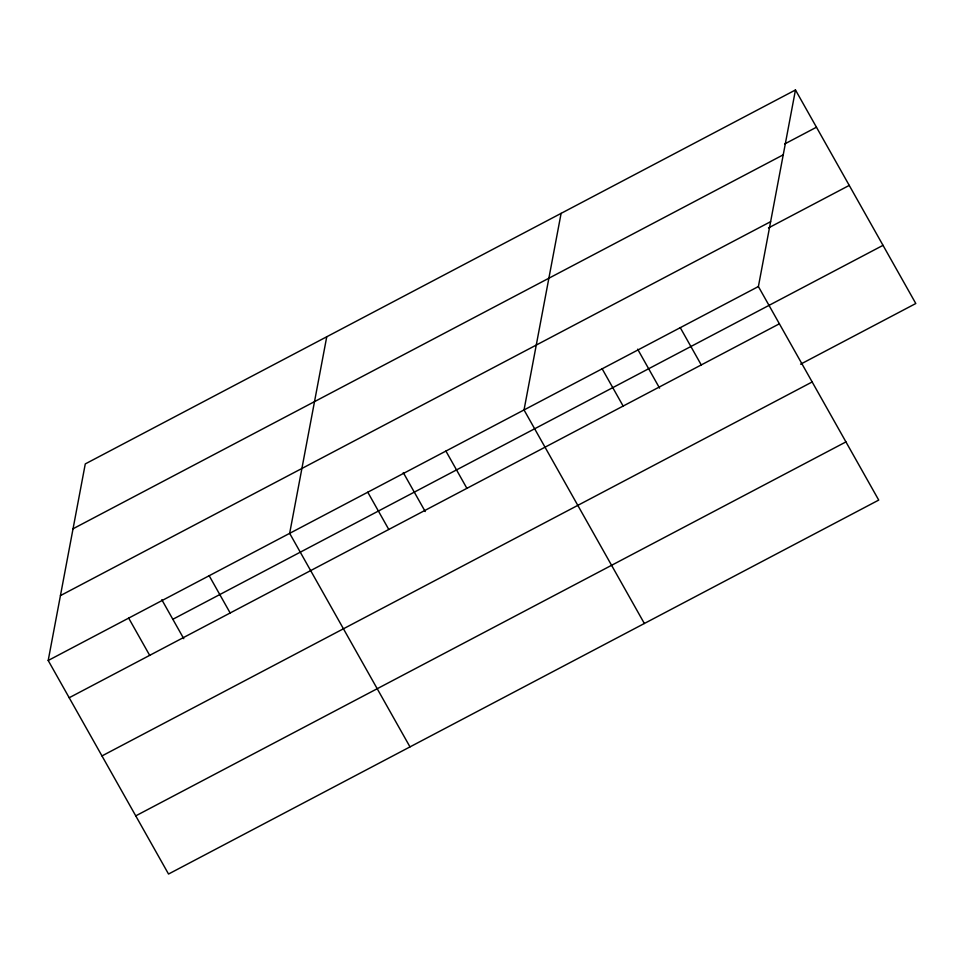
<?xml version="1.0" encoding="UTF-8"?>
<svg xmlns="http://www.w3.org/2000/svg" width="964" height="964" viewBox="0 0 964 964"><rect width="100%" height="100%" fill="white"/><g stroke="black" fill="none" stroke-linecap="round" stroke-linejoin="round"><path stroke-width="1.45" d="M795.469 89.965L758.391 286.537L878.722 500.087L168.531 874.035L48.2 660.485L85.278 463.913L795.469 89.965L915.8 303.515L800.602 364.175M326.748 336.773L289.658 533.345L409.989 746.895M561.108 213.369L524.03 409.941L644.362 623.491M784.684 143.961L816.46 127.224M73.047 528.778L783.226 154.83M60.443 595.607L770.622 221.672M768.477 227.926L849.248 185.401M48.2 660.485L758.391 286.537M172.833 619.286L883.024 245.338M69.191 697.743L779.382 323.796M101.979 755.921L812.158 381.973M135.755 815.857L845.934 441.91M680.271 327.676L701.262 364.934M637.65 349.197L659.581 388.131M602.151 368.802L623.142 406.061M445.91 451.068L466.901 488.338M403.277 472.601L425.22 511.535M367.778 492.206L388.781 529.465M209.176 575.725L230.167 612.984M161.819 599.741L183.763 638.674M128.682 618.105L149.685 655.363"/></g></svg>
